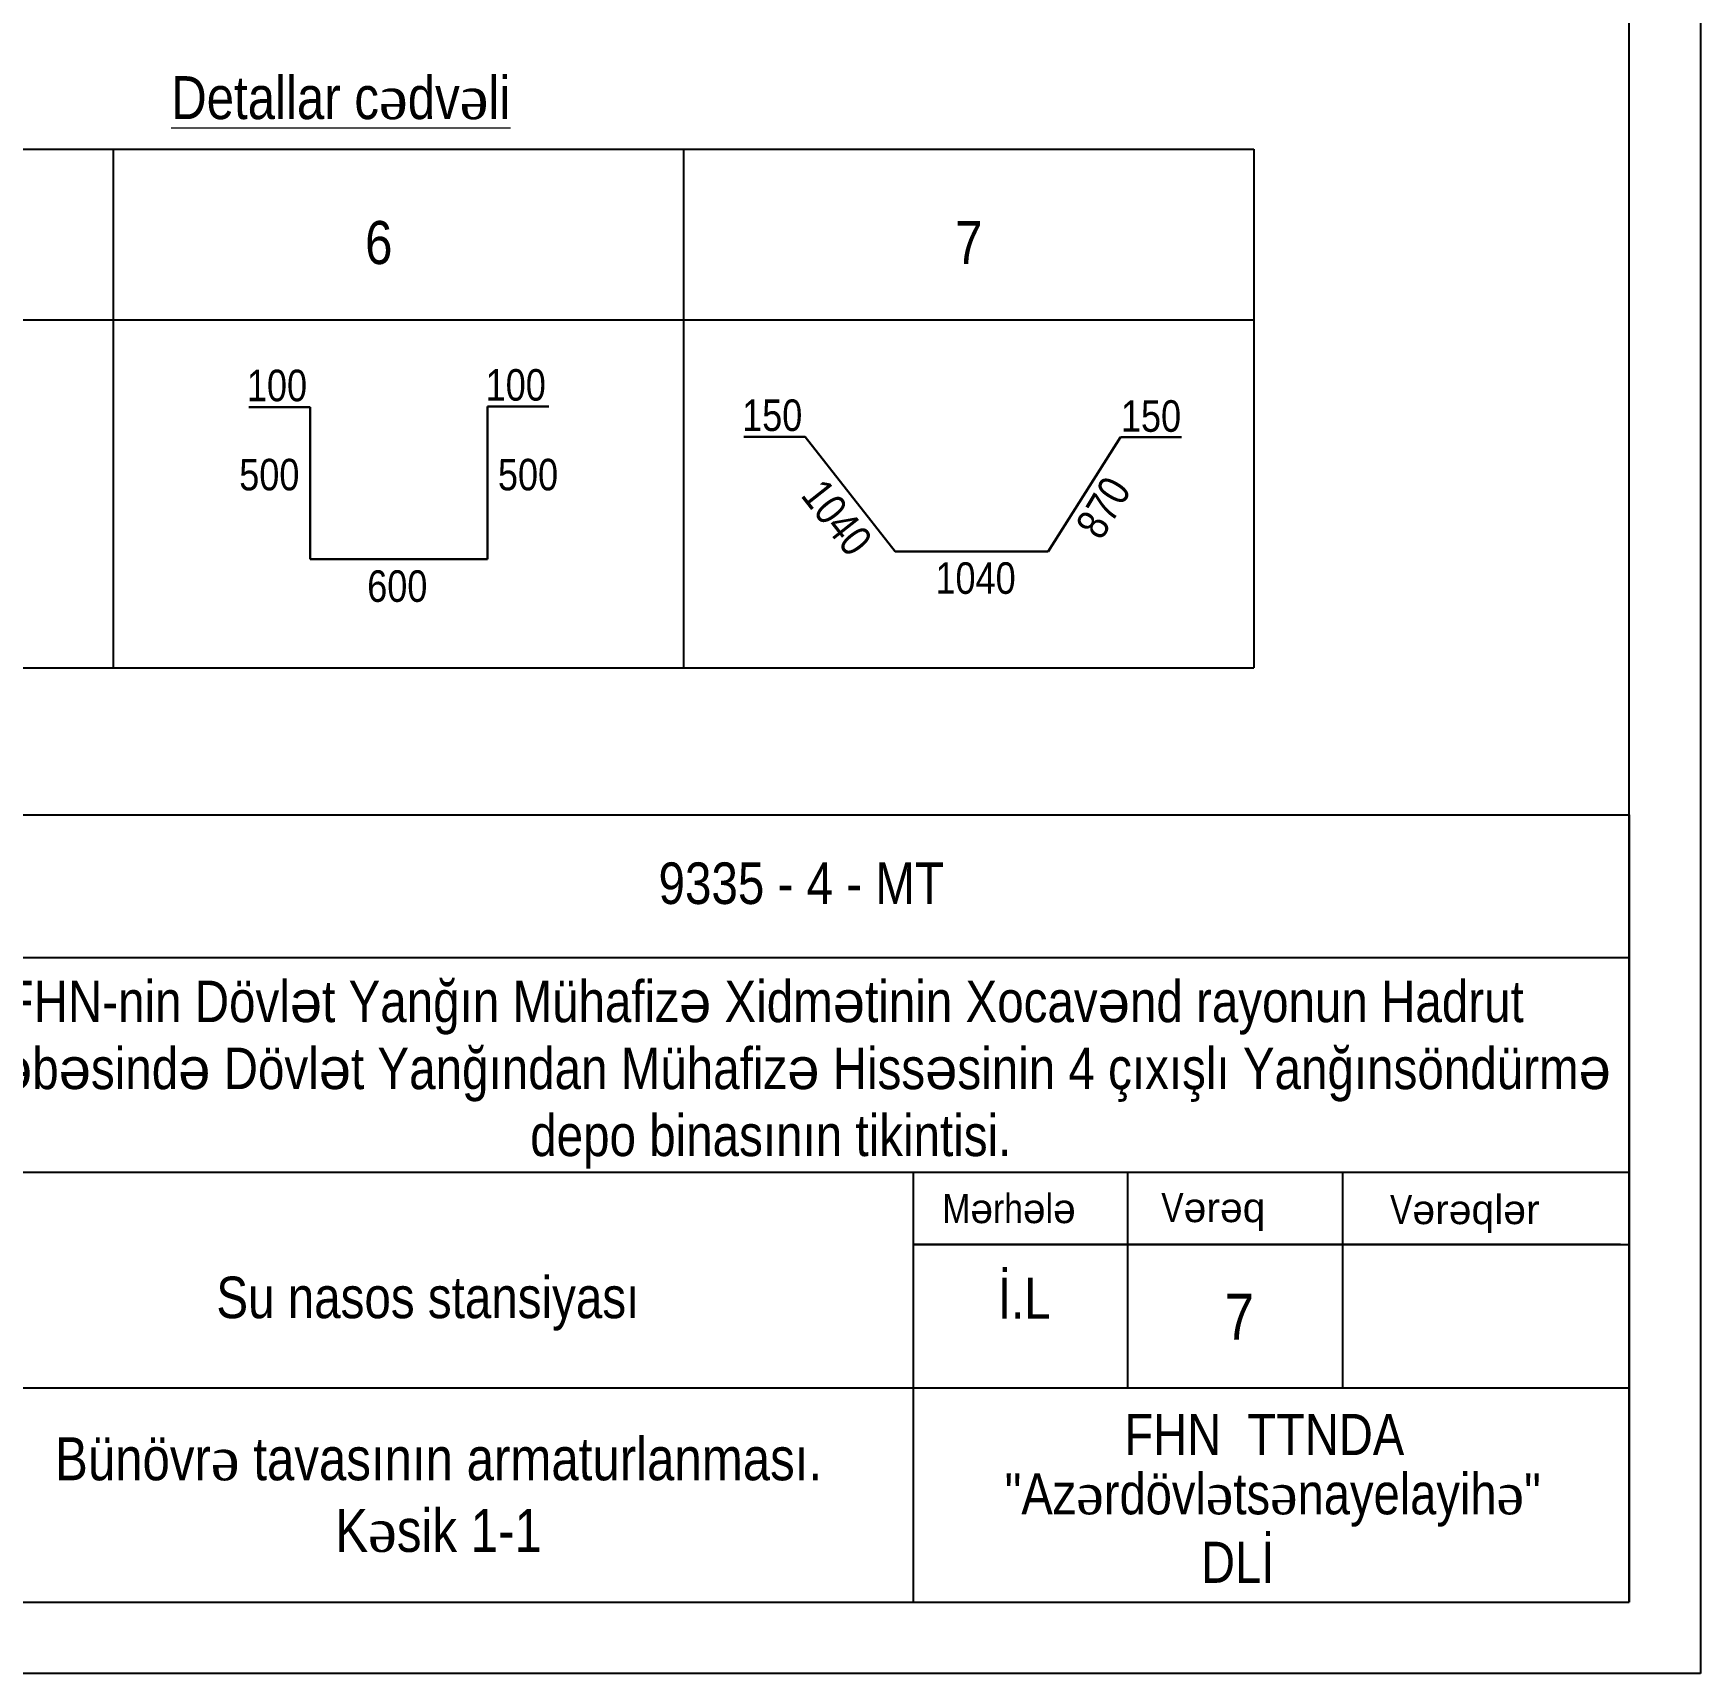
# Model space of a CAD drawing. Header units: millimetres. Extents: x 1321639 to 1366864, y -922319 to -736703.
# Drawn here: x 1355216 to 1366864, y -799330 to -787873 of the extents above; entities that cross this region are included whole.
import ezdxf

# ---------------------------------------------------------------- set-up
doc = ezdxf.new("R2010")
doc.units = ezdxf.units.MM
for name, color, linetype, lineweight in [('0_Ном._пера__7', 7, 'Continuous', 60), ('A-Wall', 7, 'Continuous', 30), ('перегородка_Ном._пера__1', 7, 'Continuous', 15)]:
    doc.layers.add(name, color=color, linetype=linetype, lineweight=lineweight)
doc.styles.add('style6', font='ARIALN.TTF', dxfattribs={"height": 300})

# ---------------------------------------------------------------- blocks, each defined once
blk = doc.blocks.new('dfvdvbvrtb')
at = {"lineweight": 25}
for p, q in [((1523117, -118590), (1523117, -146990)), ((1523117, -146990), (1482917, -146990))]:
    blk.add_line(p, q, dxfattribs=at)
at = {"lineweight": 25, "ltscale": 15}
for p, q in [((1522617, -146490), (1522617, -119090)), ((1504117, -140991), (1522617, -140991)), ((1522617, -140991), (1522617, -146490)), ((1510617, -141988), (1522618, -141988)), ((1510617, -143488), (1522616, -143488)), ((1517617, -146490), (1517617, -143483)), ((1519112, -143494), (1519112, -144994)), ((1520616, -143490), (1520616, -144989)), ((1522557, -143992), (1517617, -143992)), ((1517617, -143992), (1522617, -143992)), ((1510622, -144993), (1522611, -144993)), ((1484917, -146490), (1522617, -146490))]:
    blk.add_line(p, q, dxfattribs=at)
at = {"lineweight": 5, "ltscale": 15}
blk.add_line((1522617, -140991), (1522617, -140991), dxfattribs=at)
at = {"lineweight": 25, "attachment_point": 1, "style": 'style6'}
for s, insert, char_height, width in [('M{\\fArial|b0|i0|c0|p34;ə}rh{\\fArial|b0|i0|c0|p34;ə}l{\\fArial|b0|i0|c0|p34;ə}', (1517820, -143639), 204.44, 6178.53), ('V{\\fArial|b0|i0|c0|p34;ə\\fArial|b0|i0|c238|p34;r\\fArial|b0|i0|c0|p34;ə\\fArial|b0|i0|c238|p34;q}', (1519349, -143632), 204.44, 6178.53), ('V{\\fArial|b0|i0|c0|p34;ə\\fArial|b0|i0|c238|p34;r\\fArial|b0|i0|c0|p34;ə\\fArial|b0|i0|c238|p34;ql\\fArial|b0|i0|c0|p34;ə\\fArial|b0|i0|c238|p34;r}', (1520947, -143646), 204.444, 6178.53), ('{\\fArial Narrow|b0|i0|c238|p34;İ}.L{\\fArial Narrow|b0|i0|c186|p34;      }', (1518209, -144224), 287.12, 10102.07)]:
    blk.add_mtext(s, dxfattribs=dict(at, insert=insert, char_height=char_height, width=width))
at = {"insert": (1512748, -144217), "char_height": 290, "attachment_point": 1, "style": 'style6'}
blk.add_mtext_dynamic_manual_height_columns('{\\fArial Narrow|b0|i0|c238|p34;S}u {\\fArial Narrow|b0|i0|c238|p34;nasos stansiyası}', width=9292.34, gutter_width=0.957, heights=[0], dxfattribs=at)
at = {"ltscale": 15, "insert": (1518726, -145176), "char_height": 287.12, "attachment_point": 1, "style": 'style6'}
blk.add_mtext('  {\\fArial Narrow|b0|i0|c238|p34;  FHN  TTNDA}', dxfattribs=at)
at = {"lineweight": 25, "ltscale": 15, "insert": (1518255, -145590), "char_height": 287.122, "width": 8667.52, "attachment_point": 1, "style": 'style6'}
blk.add_mtext('"Az{\\fTimes New Roman|b0|i0|c238|p18;ə}rdövl{\\fTimes New Roman|b0|i0|c238|p18;ə}ts{\\fTimes New Roman|b0|i0|c238|p18;ə}nayelayih{\\fTimes New Roman|b0|i0|c238|p18;ə}"\\P               DL{\\fArial Narrow|b0|i0|c238|p34;İ}', dxfattribs=at)
at = {"layer": '0_Ном._пера__7', "linetype": 'Continuous', "insert": (1516575, -142806), "char_height": 290, "width": 13566.31, "attachment_point": 5, "line_spacing_factor": 0.967685, "style": 'style6'}
blk.add_mtext('{\\fArial Narrow|b0|i0|c238|p34;FHN-nin Dövl\\fArial|b0|i0|c238|p38;ə\\fArial Narrow|b0|i0|c238|p34;t Yanğın Mühafiz\\fArial|b0|i0|c238|p38;ə\\fArial Narrow|b0|i0|c238|p34; Xidm\\fArial|b0|i0|c238|p38;ə\\fArial Narrow|b0|i0|c238|p34;tinin} {\\fArial Narrow|b0|i0|c238|p34;Xocav\\fArial|b0|i0|c238|p38;ə\\fArial Narrow|b0|i0|c238|p34;nd rayonun Hadrut\\Pq\\fArial|b0|i0|c238|p38;ə\\fArial Narrow|b0|i0|c238|p34;s\\fArial|b0|i0|c238|p38;ə\\fArial Narrow|b0|i0|c238|p34;b\\fArial|b0|i0|c238|p38;ə\\fArial Narrow|b0|i0|c238|p34;sind\\fArial|b0|i0|c238|p38;ə\\fArial Narrow|b0|i0|c238|p34; Dövl\\fArial|b0|i0|c238|p38;ə\\fArial Narrow|b0|i0|c238|p34;t Yanğından Mühafiz\\fArial|b0|i0|c238|p38;ə\\fArial Narrow|b0|i0|c238|p34; Hiss\\fArial|b0|i0|c238|p38;ə\\fArial Narrow|b0|i0|c238|p34;sinin 4 çıxışlı Yanğınsöndürm\\fArial|b0|i0|c238|p38;ə\\fArial Narrow|b0|i0|c238|p34;\\P depo binasının} {\\fArial Narrow|b0|i0|c238|p34;tikintisi}.', dxfattribs=at)
at = {"layer": 'перегородка_Ном._пера__1', "linetype": 'Continuous', "insert": (1515837, -141324), "char_height": 290, "attachment_point": 1, "style": 'style6'}
blk.add_mtext('{\\fArial Narrow|b0|i0|c238|p34;9335} -{\\fArial Narrow|b0|i0|c238|p34; 4 }- {\\fArial Narrow|b0|i0|c238|p34;MT}', dxfattribs=at)

msp = doc.modelspace()

# ---------------------------------------------------------------- linework, layer by layer
at = {"color": 7, "lineweight": 25}
for p, q in [((1350575.256, -788681.84), (1363741.585, -788681.84)), ((1355774.846, -788681.84), (1355774.846, -789874.827)), ((1359758.216, -788681.84), (1359758.216, -789874.827)), ((1363741.585, -788681.84), (1363741.585, -789874.827)), ((1350575.256, -789874.827), (1363741.585, -789874.827)), ((1355774.846, -789874.827), (1355774.846, -792303.911)), ((1359758.216, -789874.827), (1359758.216, -792303.911)), ((1363741.585, -789874.827), (1363741.585, -792303.911)), ((1350575.256, -792303.911), (1363741.585, -792303.911))]:
    msp.add_line(p, q, dxfattribs=at)
at = {"lineweight": 30}
for p, q in [((1357149.251, -790484.185), (1356721.264, -790484.185)), ((1357149.251, -790484.185), (1357149.251, -791545.209)), ((1358389.251, -791545.209), (1358389.251, -790480.128)), ((1358817.238, -790480.128), (1358389.251, -790480.128)), ((1360608.709, -790691.899), (1360180.721, -790691.899)), ((1361237.958, -791491.101), (1360608.709, -790691.899)), ((1362810.043, -790692.381), (1362305.299, -791491.101)), ((1363238.031, -790692.381), (1362810.043, -790692.381)), ((1357149.251, -791545.209), (1358389.251, -791545.209)), ((1362305.299, -791491.101), (1361237.958, -791491.101))]:
    msp.add_line(p, q, dxfattribs=at)

# ---------------------------------------------------------------- block references
msp.add_blockref('dfvdvbvrtb', (-156253.108, -652339.944))

# ---------------------------------------------------------------- texts
at = {"color": 0, "lineweight": 0, "insert": (1356179.484, -788171.88), "char_height": 300, "width": 2506.73939, "attachment_point": 1, "style": 'style6'}
msp.add_mtext('{\\fArial Narrow|b0|i0|c238|p34;\\LDetallar c\\fTimes New Roman|b0|i0|c238|p18;ə\\fArial Narrow|b0|i0|c238|p34;dv\\fTimes New Roman|b0|i0|c238|p18;ə\\fArial Narrow|b0|i0|c238|p34;li}', dxfattribs=at)
at = {"color": 7, "char_height": 220, "width": 2855.24014, "attachment_point": 1, "style": 'style6'}
for s, insert in [('{\\fArial Narrow|b0|i0|c186|p34;    }100', (1356427.888, -790222.457)), ('{\\fArial Narrow|b0|i0|c186|p34;    }100', (1358095.875, -790218.4)), ('{\\fArial Narrow|b0|i0|c186|p34;    }150', (1359887.345, -790430.171)), ('{\\fArial Narrow|b0|i0|c186|p34;    }150', (1362533.648, -790435.767)), ('{\\fArial Narrow|b0|i0|c186|p34;    }500', (1356374.318, -790844.882)), ('{\\fArial Narrow|b0|i0|c186|p34;    }500', (1358181.577, -790844.882)), ('{\\fArial Narrow|b0|i0|c186|p34;    }10{\\fArial Narrow|b0|i0|c238|p34;4}0', (1361238.012, -791567.579)), ('{\\fArial Narrow|b0|i0|c186|p34;    }600', (1357268.385, -791623.576))]:
    msp.add_mtext(s, dxfattribs=dict(at, insert=insert))
for s, insert, rotation in [('{\\fArial Narrow|b0|i0|c186|p34;   \\fArial Narrow|b0|i0|c238|p34;87}0', (1362380.462, -791489.871), 59.2079457), ('{\\fArial Narrow|b0|i0|c186|p34;    \\fArial Narrow|b0|i0|c238|p34;104}0', (1360570.447, -790745.445), 308.1835528)]:
    msp.add_mtext(s, dxfattribs=dict(at, insert=insert, rotation=rotation))
at = {"color": 7, "lineweight": 15, "insert": (1363539.728, -796677.052), "char_height": 320, "attachment_point": 1, "style": 'style6'}
msp.add_mtext_dynamic_manual_height_columns('7', width=753.35963, gutter_width=12.5, heights=[0], dxfattribs=at)
at = {"lineweight": 30, "ltscale": 100, "insert": (1358047.036, -798081.454), "char_height": 300, "width": 6220.85088, "attachment_point": 5, "style": 'style6'}
msp.add_mtext('{\\fArial Narrow|b0|i0|c238|p34;Bünövr\\fTimes New Roman|b0|i0|c238|p18;ə\\fArial Narrow|b0|i0|c238|p34; tavasının armaturlanması}.{\\fArial Narrow|b0|i0|c238|p34;\\P}K{\\fTimes New Roman|b0|i0|c0|p18;ə\\fArial Narrow|b0|i0|c238|p34;sik 1-1}', dxfattribs=at)
at = {"layer": 'A-Wall', "color": 0, "char_height": 300.2445, "width": 18648.43405, "attachment_point": 2, "style": 'style6'}
for s, insert in [('\\pxt32;6', (1357629.342, -789183.892)), ('\\pxt32;7', (1361751.175, -789183.892))]:
    msp.add_mtext(s, dxfattribs=dict(at, insert=insert))

doc.saveas('drawing.dxf')
